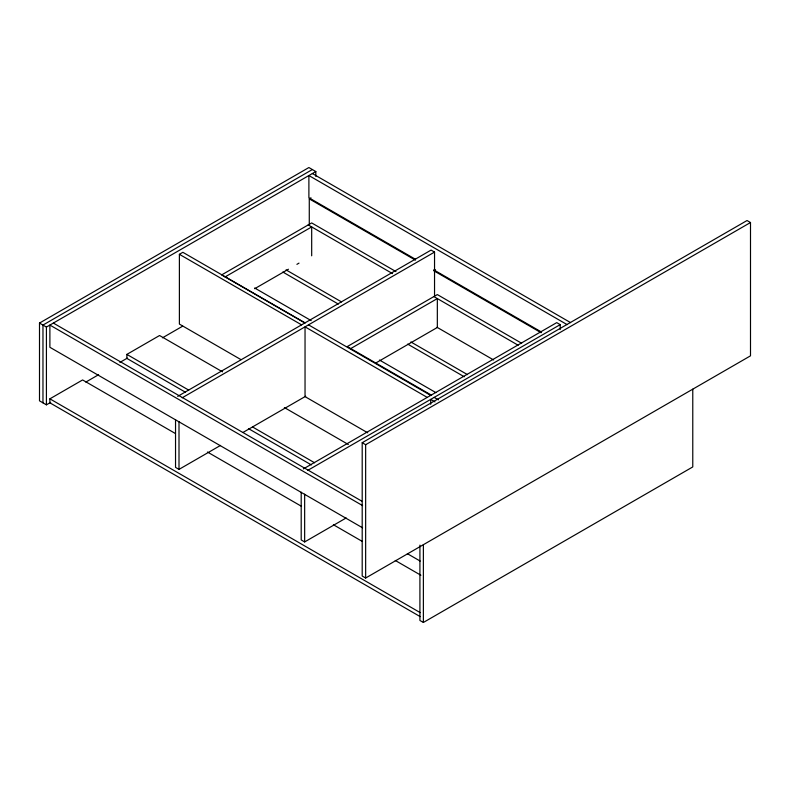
<?xml version="1.0" encoding="UTF-8"?>
<svg xmlns="http://www.w3.org/2000/svg" width="790" height="790" viewBox="0 0 790 790"><rect width="100%" height="100%" fill="white"/><g stroke="black" fill="none" stroke-linecap="round" stroke-linejoin="round"><path stroke-width="1.19" d="M50.688 402.377L46.422 404.836L39.5 400.836L39.5 323.071L308.89 167.539L315.822 171.539L315.822 176.397M312.356 169.534L42.966 325.065L42.966 402.831M39.5 323.071L46.422 327.07L315.822 171.539M241.019 359.657L179.389 324.078L179.389 254.311L182.855 252.306L305.039 322.853M309.275 225.397L309.275 198.863L311.003 197.865M225.091 276.915L311.685 226.928L311.685 255.812M420.181 616.615L49.889 402.831L49.889 398.832L82.604 379.951L175.439 433.552M185.522 392.265L126.864 358.393L126.864 354.394L159.57 335.513L222.504 371.843M85.824 382.084L98.602 374.707M119.902 362.413L127.348 358.107M162.493 337.824L182.717 326.142M254.656 288.725L288.449 269.222M296.902 264.344L299.005 263.119M177.671 396.392L431.083 250.084L434.54 252.089L434.54 296.151M182.204 397.775L434.54 252.089M435.507 269.746L433.769 270.743L541.081 332.689M350.74 348.568L437.334 298.581L437.334 327.465L376.089 362.827M175.538 419.648L175.538 467.384L179.004 469.388L220.529 445.412M242.886 432.505L305.71 396.234M303.321 468.934L556.733 322.626L560.199 324.631L560.199 329.529M307.853 470.317L560.199 324.631M362.195 442.716L747.034 220.529L750.5 222.523L750.5 355.836L365.651 578.023L362.195 576.029L362.195 442.716L365.651 444.711L750.5 222.523M301.197 492.2L301.197 539.935L304.654 541.93L346.178 517.954M419.915 545.13L419.915 620.466L423.381 622.461L692.771 466.93L692.771 389.164M312.356 173.533L570.597 322.626M567.131 324.631L308.89 175.538L308.89 197.757L415.599 259.367M433.74 269.834L541.525 332.057M309.275 198.863L415.441 260.157M521.627 343.245L437.334 294.581L347.284 346.573L431.577 395.237M395.978 271.592L311.685 222.928L221.625 274.92L304.861 322.972M433.868 296.576L518.171 345.25M308.219 224.923L392.512 273.597M437.068 327.317L493.622 359.964M286.049 269.884L341.537 301.918M410.899 341.971L467.453 374.618M282.84 272.037L338.337 304.071M407.699 344.114L464.253 376.771M254.676 287.995L311.201 320.622M379.467 360.033L435.991 392.67M308.505 324.848L430.698 395.395M434.154 397.4L438.411 399.849M179.389 254.311L301.582 324.848M427.232 397.4L305.039 326.853L305.039 396.62L367.735 432.811M434.944 401.853L430.698 399.394L430.698 404.292M284.361 407.551L348.351 444.503M126.864 354.394L188.721 390.112M252.711 427.054L314.578 462.772M248.445 428.595L311.379 464.925M53.355 323.071L361.751 501.117M362.561 505.58L49.889 325.065L49.889 347.284L362.561 527.799M407.373 553.681L420.181 561.068M207.454 452.028L301.365 506.242M333.38 524.728L362.185 541.367M395.267 560.466L420.882 575.248M49.889 398.832L420.181 612.615M423.381 544.695L423.381 622.461M365.651 444.711L365.651 578.023M304.654 494.194L304.654 541.93M179.004 421.653L179.004 469.388M46.422 327.07L46.422 404.836"/></g></svg>
